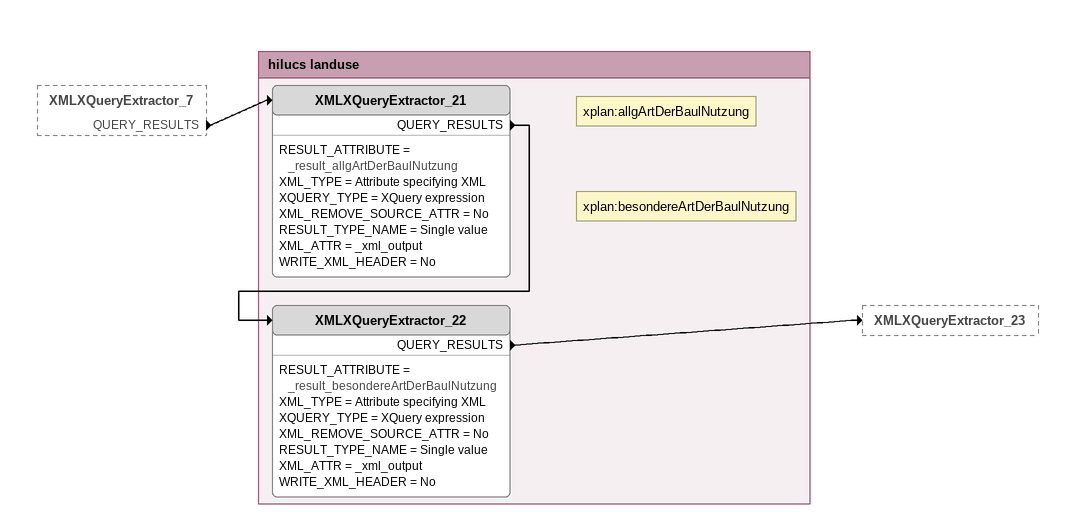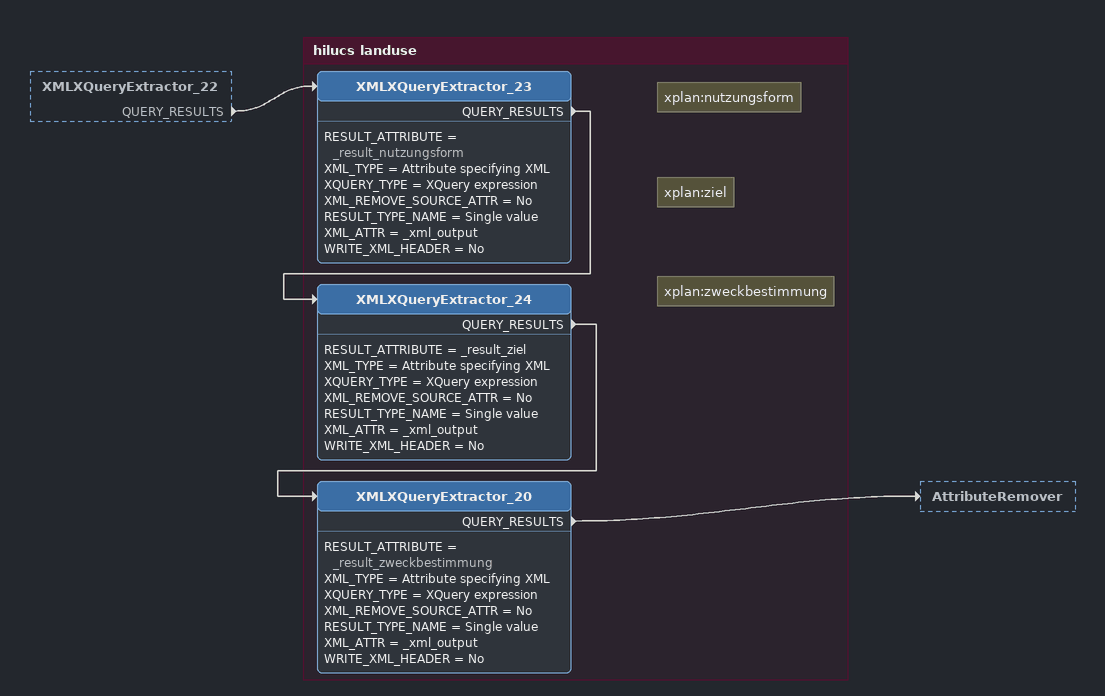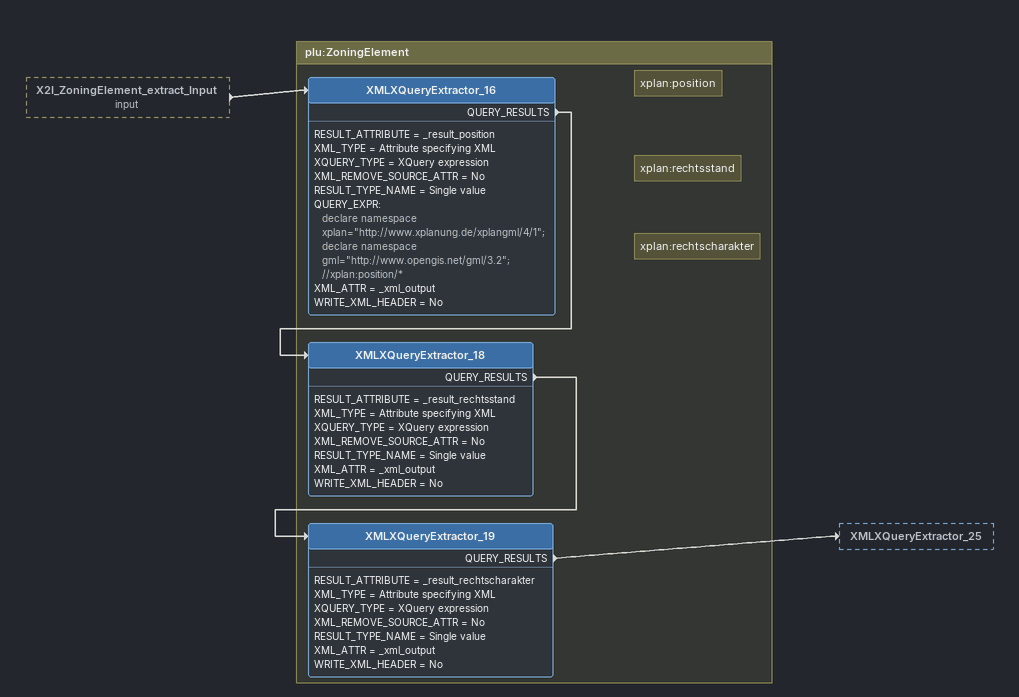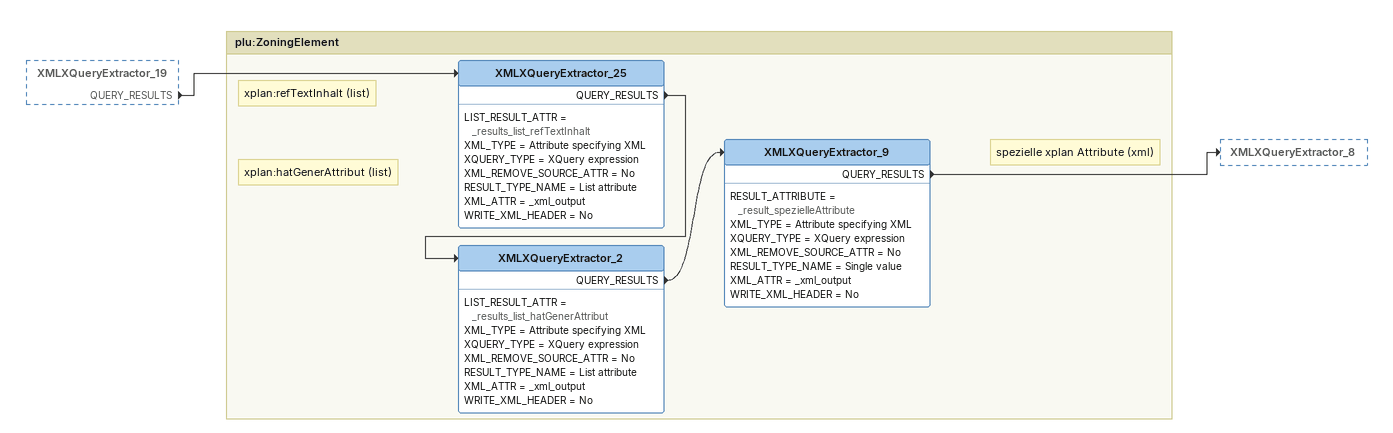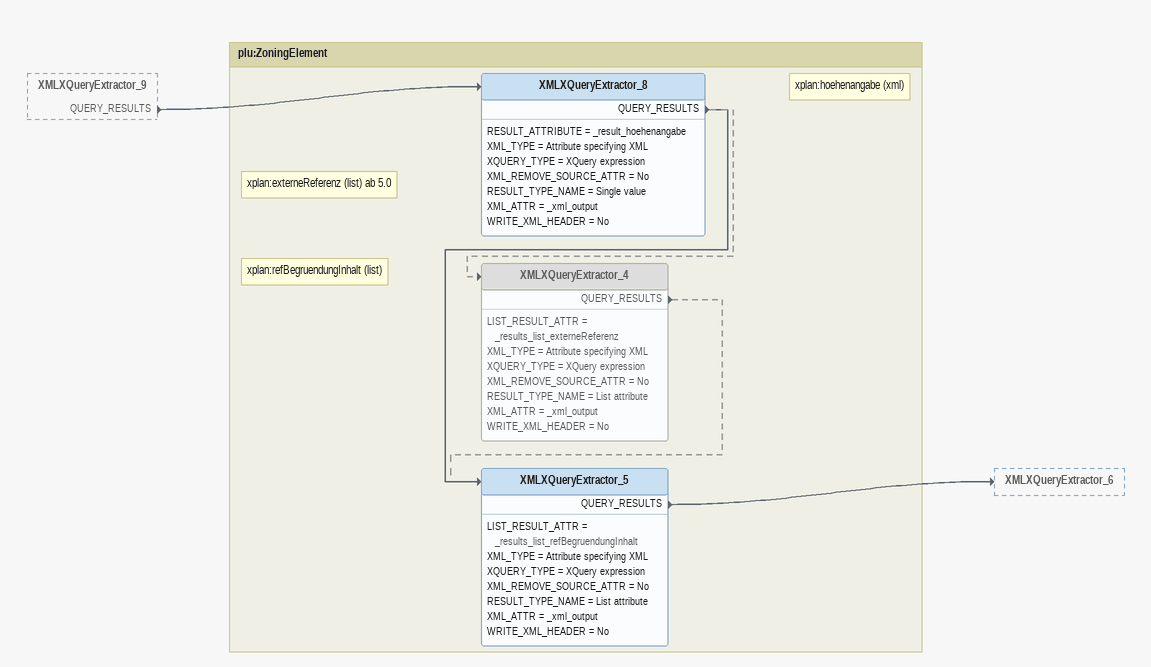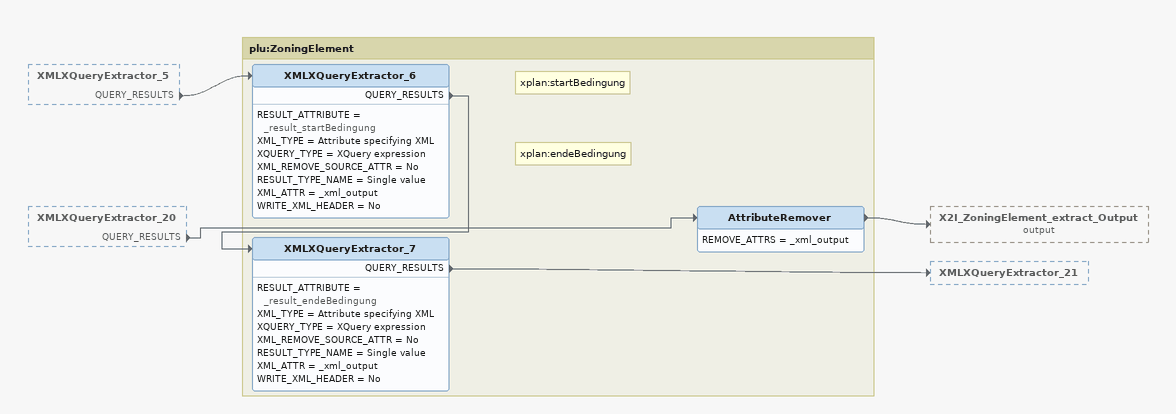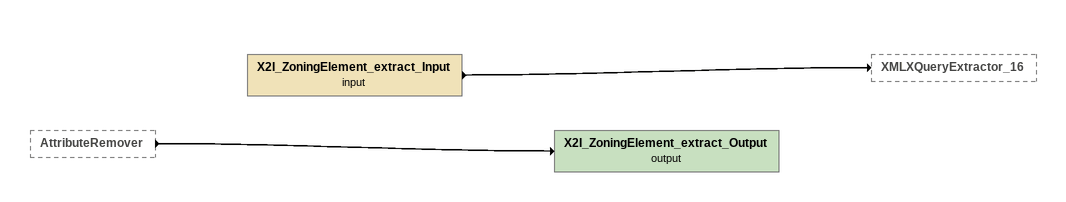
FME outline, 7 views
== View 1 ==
XMLXQueryExtractor_7 [outside]
    QUERY_RESULTS -> XMLXQueryExtractor_21

Bookmark: hilucs landuse
Note: xplan:allgArtDerBaulNutzung
XMLXQueryExtractor_21
    RESULT_ATTRIBUTE = _result_allgArtDerBaulNutzung
    XML_TYPE = Attribute specifying XML
    XQUERY_TYPE = XQuery expression
    XML_REMOVE_SOURCE_ATTR = No
    RESULT_TYPE_NAME = Single value
    XML_ATTR = _xml_output
    WRITE_XML_HEADER = No
    QUERY_RESULTS -> XMLXQueryExtractor_22
Note: xplan:besondereArtDerBaulNutzung
XMLXQueryExtractor_22
    RESULT_ATTRIBUTE = _result_besondereArtDerBaulNutzung
    XML_TYPE = Attribute specifying XML
    XQUERY_TYPE = XQuery expression
    XML_REMOVE_SOURCE_ATTR = No
    RESULT_TYPE_NAME = Single value
    XML_ATTR = _xml_output
    WRITE_XML_HEADER = No
    QUERY_RESULTS -> XMLXQueryExtractor_23

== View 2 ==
XMLXQueryExtractor_22 [outside]
    QUERY_RESULTS -> XMLXQueryExtractor_23

Bookmark: hilucs landuse
Note: xplan:nutzungsform
XMLXQueryExtractor_23
    RESULT_ATTRIBUTE = _result_nutzungsform
    XML_TYPE = Attribute specifying XML
    XQUERY_TYPE = XQuery expression
    XML_REMOVE_SOURCE_ATTR = No
    RESULT_TYPE_NAME = Single value
    XML_ATTR = _xml_output
    WRITE_XML_HEADER = No
    QUERY_RESULTS -> XMLXQueryExtractor_24
Note: xplan:ziel
XMLXQueryExtractor_24
    RESULT_ATTRIBUTE = _result_ziel
    XML_TYPE = Attribute specifying XML
    XQUERY_TYPE = XQuery expression
    XML_REMOVE_SOURCE_ATTR = No
    RESULT_TYPE_NAME = Single value
    XML_ATTR = _xml_output
    WRITE_XML_HEADER = No
    QUERY_RESULTS -> XMLXQueryExtractor_20
Note: xplan:zweckbestimmung
XMLXQueryExtractor_20
    RESULT_ATTRIBUTE = _result_zweckbestimmung
    XML_TYPE = Attribute specifying XML
    XQUERY_TYPE = XQuery expression
    XML_REMOVE_SOURCE_ATTR = No
    RESULT_TYPE_NAME = Single value
    XML_ATTR = _xml_output
    WRITE_XML_HEADER = No
    QUERY_RESULTS -> AttributeRemover

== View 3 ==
X2I_ZoningElement_extract_Input (input) [outside]
    -> XMLXQueryExtractor_16

Bookmark: plu:ZoningElement
Note: xplan:position
XMLXQueryExtractor_16
    RESULT_ATTRIBUTE = _result_position
    XML_TYPE = Attribute specifying XML
    XQUERY_TYPE = XQuery expression
    XML_REMOVE_SOURCE_ATTR = No
    RESULT_TYPE_NAME = Single value
    QUERY_EXPR:
      declare namespace xplan="http://www.xplanung.de/xplangml/4/1";
      declare namespace gml="http://www.opengis.net/gml/3.2";
      //xplan:position/*
    XML_ATTR = _xml_output
    WRITE_XML_HEADER = No
    QUERY_RESULTS -> XMLXQueryExtractor_18
Note: xplan:rechtsstand
XMLXQueryExtractor_18
    RESULT_ATTRIBUTE = _result_rechtsstand
    XML_TYPE = Attribute specifying XML
    XQUERY_TYPE = XQuery expression
    XML_REMOVE_SOURCE_ATTR = No
    RESULT_TYPE_NAME = Single value
    XML_ATTR = _xml_output
    WRITE_XML_HEADER = No
    QUERY_RESULTS -> XMLXQueryExtractor_19
Note: xplan:rechtscharakter
XMLXQueryExtractor_19
    RESULT_ATTRIBUTE = _result_rechtscharakter
    XML_TYPE = Attribute specifying XML
    XQUERY_TYPE = XQuery expression
    XML_REMOVE_SOURCE_ATTR = No
    RESULT_TYPE_NAME = Single value
    XML_ATTR = _xml_output
    WRITE_XML_HEADER = No
    QUERY_RESULTS -> XMLXQueryExtractor_25

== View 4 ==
XMLXQueryExtractor_19 [outside]
    QUERY_RESULTS -> XMLXQueryExtractor_25

Bookmark: plu:ZoningElement
Note: xplan:refTextInhalt (list)
XMLXQueryExtractor_25
    LIST_RESULT_ATTR = _results_list_refTextInhalt
    XML_TYPE = Attribute specifying XML
    XQUERY_TYPE = XQuery expression
    XML_REMOVE_SOURCE_ATTR = No
    RESULT_TYPE_NAME = List attribute
    XML_ATTR = _xml_output
    WRITE_XML_HEADER = No
    QUERY_RESULTS -> XMLXQueryExtractor_2
Note: xplan:hatGenerAttribut (list)
XMLXQueryExtractor_2
    LIST_RESULT_ATTR = _results_list_hatGenerAttribut
    XML_TYPE = Attribute specifying XML
    XQUERY_TYPE = XQuery expression
    XML_REMOVE_SOURCE_ATTR = No
    RESULT_TYPE_NAME = List attribute
    XML_ATTR = _xml_output
    WRITE_XML_HEADER = No
    QUERY_RESULTS -> XMLXQueryExtractor_9
Note: spezielle xplan Attribute (xml)
XMLXQueryExtractor_9
    RESULT_ATTRIBUTE = _result_spezielleAttribute
    XML_TYPE = Attribute specifying XML
    XQUERY_TYPE = XQuery expression
    XML_REMOVE_SOURCE_ATTR = No
    RESULT_TYPE_NAME = Single value
    XML_ATTR = _xml_output
    WRITE_XML_HEADER = No
    QUERY_RESULTS -> XMLXQueryExtractor_8

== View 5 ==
XMLXQueryExtractor_9 [outside]
    QUERY_RESULTS -> XMLXQueryExtractor_8

Bookmark: plu:ZoningElement
Note: xplan:hoehenangabe (xml)
XMLXQueryExtractor_8
    RESULT_ATTRIBUTE = _result_hoehenangabe
    XML_TYPE = Attribute specifying XML
    XQUERY_TYPE = XQuery expression
    XML_REMOVE_SOURCE_ATTR = No
    RESULT_TYPE_NAME = Single value
    XML_ATTR = _xml_output
    WRITE_XML_HEADER = No
    QUERY_RESULTS -> XMLXQueryExtractor_5
    QUERY_RESULTS -> XMLXQueryExtractor_4 [off]
Note: xplan:externeReferenz (list) ab 5.0
XMLXQueryExtractor_4 [off]
    LIST_RESULT_ATTR = _results_list_externeReferenz
    XML_TYPE = Attribute specifying XML
    XQUERY_TYPE = XQuery expression
    XML_REMOVE_SOURCE_ATTR = No
    RESULT_TYPE_NAME = List attribute
    XML_ATTR = _xml_output
    WRITE_XML_HEADER = No
    QUERY_RESULTS -> XMLXQueryExtractor_5 [off]
Note: xplan:refBegruendungInhalt (list)
XMLXQueryExtractor_5
    LIST_RESULT_ATTR = _results_list_refBegruendungInhalt
    XML_TYPE = Attribute specifying XML
    XQUERY_TYPE = XQuery expression
    XML_REMOVE_SOURCE_ATTR = No
    RESULT_TYPE_NAME = List attribute
    XML_ATTR = _xml_output
    WRITE_XML_HEADER = No
    QUERY_RESULTS -> XMLXQueryExtractor_6

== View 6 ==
XMLXQueryExtractor_5 [outside]
    QUERY_RESULTS -> XMLXQueryExtractor_6
XMLXQueryExtractor_20 [outside]
    QUERY_RESULTS -> AttributeRemover

Bookmark: plu:ZoningElement
Note: xplan:startBedingung
XMLXQueryExtractor_6
    RESULT_ATTRIBUTE = _result_startBedingung
    XML_TYPE = Attribute specifying XML
    XQUERY_TYPE = XQuery expression
    XML_REMOVE_SOURCE_ATTR = No
    RESULT_TYPE_NAME = Single value
    XML_ATTR = _xml_output
    WRITE_XML_HEADER = No
    QUERY_RESULTS -> XMLXQueryExtractor_7
Note: xplan:endeBedingung
XMLXQueryExtractor_7
    RESULT_ATTRIBUTE = _result_endeBedingung
    XML_TYPE = Attribute specifying XML
    XQUERY_TYPE = XQuery expression
    XML_REMOVE_SOURCE_ATTR = No
    RESULT_TYPE_NAME = Single value
    XML_ATTR = _xml_output
    WRITE_XML_HEADER = No
    QUERY_RESULTS -> XMLXQueryExtractor_21
AttributeRemover
    REMOVE_ATTRS = _xml_output
    -> X2I_ZoningElement_extract_Output (output)

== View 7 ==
AttributeRemover [outside]
    -> X2I_ZoningElement_extract_Output (output)
X2I_ZoningElement_extract_Input (input)
    -> XMLXQueryExtractor_16
X2I_ZoningElement_extract_Output (output)
